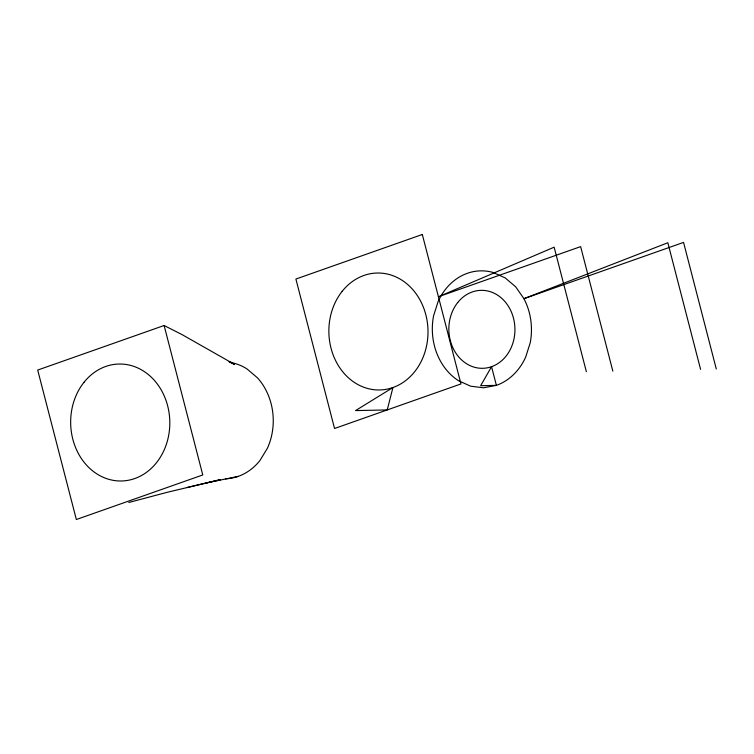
<?xml version="1.0" encoding="UTF-8"?>
<svg xmlns="http://www.w3.org/2000/svg" width="754" height="754" viewBox="0 0 754 754"><rect width="100%" height="100%" fill="white"/><g stroke="black" fill="none" stroke-linecap="round" stroke-linejoin="round"><path stroke-width="1.13" d="M164.118 325.502L37.7 370.063L76.352 519.515L202.769 474.954L164.118 325.502L181.893 334.522L234.456 364.361L229.225 361.92M128.849 502.466L167.614 492.202L220.394 479.648L186.822 487.555M206.059 483.012L238.179 476.387M229.291 361.769L234.833 363.456A58.482 49.566 88.8 0 1 246.954 368.904L257.491 377.848A58.482 49.566 88.8 0 1 267.453 448.159L259.942 460.524A58.482 49.566 88.8 0 1 225.418 478.809M716.3 369.008L683.558 242.411L523.926 298.688L515.698 286.84L505.161 277.887L493.041 272.439A58.482 49.566 88.8 0 0 438.121 301.515L433.588 315.775A58.482 49.566 88.8 0 0 458.621 380.779L470.741 386.218L483.616 387.792L496.386 385.369A58.482 49.566 88.8 0 0 525.661 357.142L530.194 342.882A58.482 49.566 88.8 0 0 523.926 298.688L667.837 242.741L700.579 369.337M612.851 371.166L580.637 246.624L438.423 296.756L554.152 247.18L586.367 371.722M392.928 387.537L387.226 409.931L355.568 410.591L392.928 387.537M491.551 366.689L480.656 385.699L496.386 385.369L491.551 366.689M422.315 234.485L295.898 279.046L334.55 428.498L460.967 383.937L422.315 234.485M342.184 291.308A58.482 49.566 88.8 0 0 367.283 388.385A58.482 49.566 88.8 0 0 425.84 314.786A58.482 49.566 88.8 0 0 342.184 291.308M457.716 302.543A38.991 33.044 88.8 0 0 474.454 367.255A38.991 33.044 88.8 0 0 513.493 318.188A38.991 33.044 88.8 0 0 457.716 302.543M83.977 382.325A58.482 49.566 88.8 0 0 109.085 479.403A58.482 49.566 88.8 0 0 167.642 405.793A58.482 49.566 88.8 0 0 83.977 382.325"/></g></svg>
